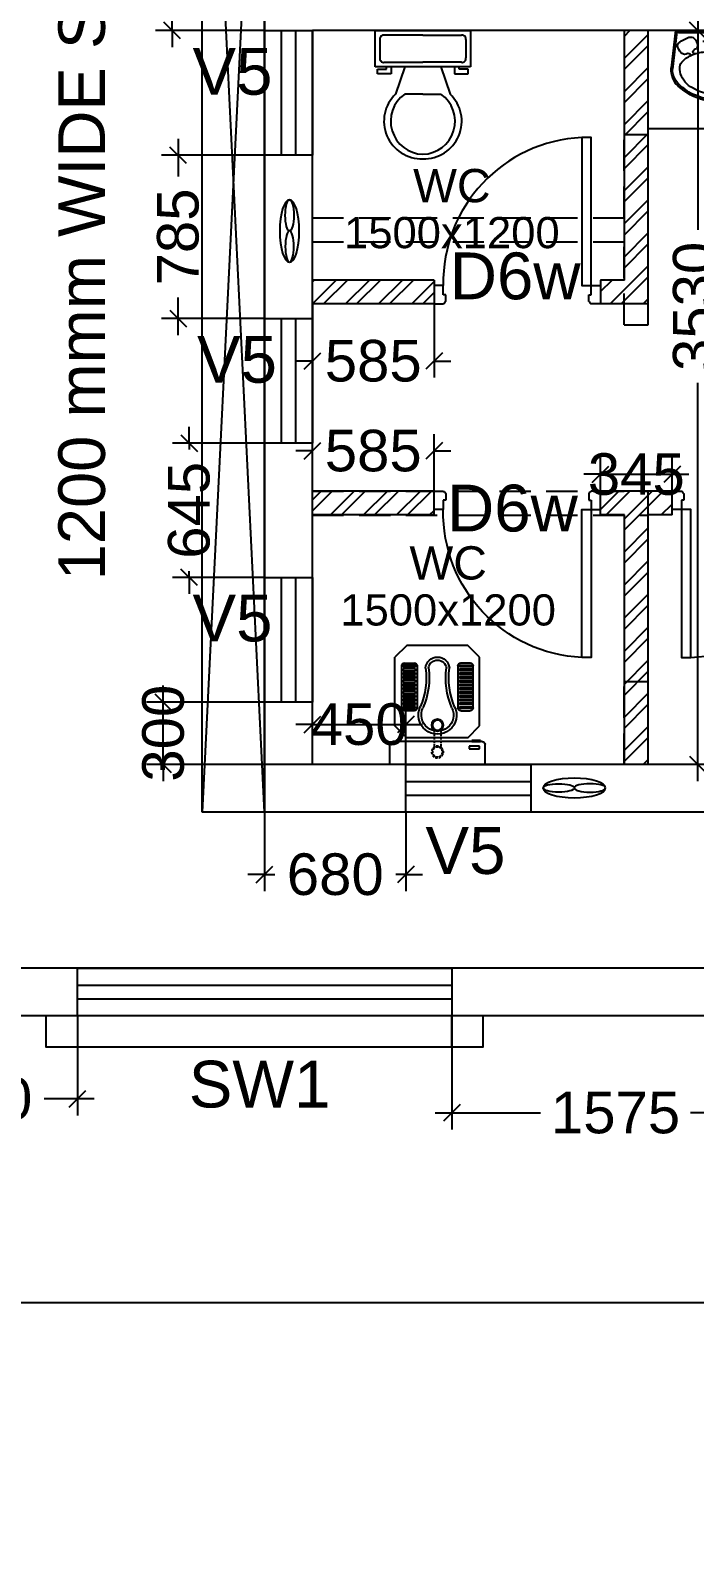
# Model space of a CAD drawing. Extents: x 6345096 to 6738923, y -6490958 to -6305885.
# Drawn here: x 6532724 to 6535916, y -6417014 to -6409655 of the extents above; entities that cross this region are included whole.
import ezdxf
from ezdxf.enums import TextEntityAlignment as Align

# ---------------------------------------------------------------- set-up
doc = ezdxf.new("R2010")
doc.units = 0
doc.header["$LTSCALE"] = 600
doc.header["$MEASUREMENT"] = 0
doc.header["$PDMODE"] = 35
doc.linetypes.add('HIDDEN', pattern=[0.375, 0.25, -0.125])
doc.layers.get('0').update_dxf_attribs({"linetype": 'CONTINUOUS'})
doc.layers.get('Defpoints').update_dxf_attribs({"linetype": 'CONTINUOUS'})
for name, color, linetype in [('chajja', 7, 'CONTINUOUS'), ('DIM-TEXT', 8, 'CONTINUOUS'), ('DOOR', 32, 'CONTINUOUS'), ('Duct', 8, 'CONTINUOUS'), ('Ele Proje.', 7, 'CONTINUOUS'), ('Exaust', 8, 'CONTINUOUS'), ('Fixed Glass', 171, 'CONTINUOUS'), ('HS', 251, 'CONTINUOUS'), ('joinery', 7, 'CONTINUOUS'), ('Room Dim', 1, 'CONTINUOUS'), ('T Wall', 8, 'CONTINUOUS'), ('TEXT', 6, 'CONTINUOUS'), ('Toi-Euip', 8, 'CONTINUOUS'), ('toi-fix', 46, 'CONTINUOUS'), ('Toi. Wall Hat', 3, 'CONTINUOUS'), ('Walls', 7, 'CONTINUOUS'), ('WIN', 151, 'CONTINUOUS'), ('Working Dim', 5, 'CONTINUOUS')]:
    doc.layers.add(name, color=color, linetype=linetype)
doc.styles.add('ari', font='arial.ttf')
doc.styles.add('ARIAL', font='arial.ttf')
doc.styles.add('RT', font='romant.shx')
doc.dimstyles.new('int. dim', dxfattribs={"dimtxt": 200, "dimasz": 80, "dimexe": 80, "dimexo": 0, "dimgap": 70, "dimtad": 0, "dimdec": 0, "dimzin": 12, "dimdsep": 46, "dimtxsty": 'ari', "dimblk": 'OBLIQUE', "dimcen": 2, "dimdle": 80, "dimclrd": 256, "dimclre": 256, "dimclrt": 6, "dimadec": 0, "dimazin": 0, "dimtfac": 1, "dimtdec": 0, "dimtix": 1, "dimtmove": 2, "dimatfit": 3, "dimfxl": 1, "dimtolj": 1, "dimtzin": 0, "dimlwd": -1, "dimlwe": -1, "dimarcsym": 0})
doc.dimstyles.new('TEXT', dxfattribs={"dimscale": 0, "dimtxt": 600, "dimasz": 300, "dimexe": 300, "dimexo": 30, "dimgap": 50, "dimtad": 0, "dimdec": 0, "dimzin": 0, "dimdsep": 46, "dimtxsty": 'RT', "dimblk": 'OBLIQUE', "dimcen": 0.09, "dimdle": 300, "dimclrd": 256, "dimclre": 256, "dimclrt": 170, "dimadec": 0, "dimazin": 0, "dimtfac": 1, "dimtdec": 0, "dimtofl": 0, "dimtmove": 2, "dimatfit": 3, "dimfxl": 1, "dimfrac": 2, "dimtolj": 1, "dimtzin": 0, "dimlwd": -1, "dimlwe": -1, "dimarcsym": 0})

# ---------------------------------------------------------------- blocks, each defined once
blk = doc.blocks.new('_Oblique')
at = {"color": 0, "linetype": 'ByBlock', "lineweight": -2}
blk.add_line((-0.5, -0.5), (0.5, 0.5), dxfattribs=at)
blk = doc.blocks.new('*D258')
at = {"layer": 'Defpoints', "color": 0, "linetype": 'Continuous', "transparency": 16777216}
for p in [(6572959.3, -6417748.1), (6531899.4, -6418433.8, -2.1), (6572959.3, -6418963.8, -0.3)]:
    blk.add_point(p, dxfattribs=at)
at = {"layer": 'DIM-TEXT', "transparency": 16777216}
for p, q in [((6531899.4, -6418433.8), (6531899.4, -6417448.1)), ((6572959.3, -6418963.8), (6572959.3, -6417448.1)), ((6531599.4, -6417748.1), (6548138.2, -6417748.1)), ((6573259.3, -6417748.1), (6556720.5, -6417748.1))]:
    blk.add_line(p, q, dxfattribs=at)
at = {"layer": 'DIM-TEXT', "linetype": 'Continuous', "transparency": 16777216, "xscale": 300, "yscale": 300, "zscale": 300, "rotation": 180}
blk.add_blockref('_Oblique', (6531899.4, -6417748.1), dxfattribs=at)
at = {"layer": 'DIM-TEXT', "linetype": 'Continuous', "transparency": 16777216, "xscale": 300, "yscale": 300, "zscale": 300}
blk.add_blockref('_Oblique', (6572959.3, -6417748.1), dxfattribs=at)
at = {"layer": 'DIM-TEXT', "color": 170, "linetype": 'Continuous', "transparency": 16777216, "insert": (6552429.4, -6417748.1), "char_height": 750, "attachment_point": 5, "style": 'ari'}
blk.add_mtext('\\A1;{\\H1.067x;OPD - T.B. / C.D.}', dxfattribs=at)
blk = doc.blocks.new('*D262')
at = {"layer": 'Defpoints', "color": 0, "linetype": 'Continuous', "transparency": 16777216}
for p in [(6572959.5, -6413895.7, 5.8), (6532049.4, -6414394.7, -1), (6572959.5, -6415772.4)]:
    blk.add_point(p, dxfattribs=at)
at = {"layer": 'DIM-TEXT', "transparency": 16777216}
for p, q in [((6572959.5, -6413895.7), (6572959.5, -6416072.4)), ((6532049.4, -6414394.7), (6532049.4, -6416072.4)), ((6531749.4, -6415772.4), (6537340.4, -6415772.4)), ((6573259.5, -6415772.4), (6570917.2, -6415772.4))]:
    blk.add_line(p, q, dxfattribs=at)
at = {"layer": 'DIM-TEXT', "linetype": 'Continuous', "transparency": 16777216, "xscale": 300, "yscale": 300, "zscale": 300, "rotation": 180}
blk.add_blockref('_Oblique', (6532049.4, -6415772.4), dxfattribs=at)
at = {"layer": 'DIM-TEXT', "linetype": 'Continuous', "transparency": 16777216, "xscale": 300, "yscale": 300, "zscale": 300}
blk.add_blockref('_Oblique', (6572959.5, -6415772.4), dxfattribs=at)
at = {"layer": 'DIM-TEXT', "color": 170, "linetype": 'Continuous', "transparency": 16777216, "insert": (6554128.8, -6415995.2), "char_height": 750, "attachment_point": 5, "style": 'ari'}
blk.add_mtext('\\A1;{\\H1.067x;RADIOLOGY (X-RAY,FLUOROSCOPY & ULTRASOUND ROOMS)}', dxfattribs=at)
blk = doc.blocks.new('*D344')
at = {"layer": 'Defpoints', "color": 0, "transparency": 16777216}
for p in [(6532049.4, -6414394.7, 2.3), (6532949.4, -6414394.7, 2.1), (6532949.4, -6414793.1)]:
    blk.add_point(p, dxfattribs=at)
at = {"layer": 'Working Dim', "transparency": 16777216}
for p, q in [((6532049.4, -6414394.7), (6532049.4, -6414873.1)), ((6532949.4, -6414394.7), (6532949.4, -6414873.1)), ((6531969.4, -6414793.1), (6532208.8, -6414793.1)), ((6533029.4, -6414793.1), (6532790, -6414793.1))]:
    blk.add_line(p, q, dxfattribs=at)
at = {"layer": 'Working Dim', "transparency": 16777216, "xscale": 80, "yscale": 80, "zscale": 80, "rotation": 180}
blk.add_blockref('_Oblique', (6532049.4, -6414793.1), dxfattribs=at)
at = {"layer": 'Working Dim', "transparency": 16777216, "xscale": 80, "yscale": 80, "zscale": 80}
blk.add_blockref('_Oblique', (6532949.4, -6414793.1), dxfattribs=at)
at = {"layer": 'Working Dim', "color": 6, "transparency": 16777216, "insert": (6532499.4, -6414793.1), "char_height": 200, "attachment_point": 5, "style": 'ari'}
blk.add_mtext('\\A1;900', dxfattribs=at)
blk = doc.blocks.new('*D753')
at = {"layer": 'Defpoints', "color": 0, "transparency": 16777216}
for p in [(6534529.3, -6412992.5), (6534079.3, -6413184.7, 5.1), (6534529.3, -6413185.3, 5.8)]:
    blk.add_point(p, dxfattribs=at)
at = {"layer": 'Working Dim', "transparency": 16777216}
for p, q in [((6534079.3, -6413184.7), (6534079.3, -6412912.5)), ((6534529.3, -6413185.3), (6534529.3, -6412912.5)), ((6534079.3, -6412992.5), (6533999.3, -6412992.5)), ((6534079.3, -6412992.5), (6534529.3, -6412992.5)), ((6534529.3, -6412992.5), (6534609.3, -6412992.5))]:
    blk.add_line(p, q, dxfattribs=at)
at = {"layer": 'Working Dim', "transparency": 16777216, "xscale": 80, "yscale": 80, "zscale": 80}
blk.add_blockref('_Oblique', (6534079.3, -6412992.5), dxfattribs=at)
at = {"layer": 'Working Dim', "transparency": 16777216, "xscale": 80, "yscale": 80, "zscale": 80, "rotation": 180}
blk.add_blockref('_Oblique', (6534529.3, -6412992.5), dxfattribs=at)
at = {"layer": 'Working Dim', "color": 6, "transparency": 16777216, "insert": (6534304.3, -6412992.5), "char_height": 200, "attachment_point": 5, "style": 'ari'}
blk.add_mtext('\\A1;450', dxfattribs=at)
blk = doc.blocks.new('*D754')
at = {"layer": 'Defpoints', "color": 0, "transparency": 16777216}
for p in [(6533362.4, -6412884.7), (6534079.3, -6412884.7, 5.1), (6534079.3, -6413184.7)]:
    blk.add_point(p, dxfattribs=at)
at = {"layer": 'Working Dim', "transparency": 16777216}
for p, q in [((6533362.4, -6412884.7), (6533362.4, -6412804.7)), ((6534079.3, -6412884.7), (6533282.4, -6412884.7)), ((6533362.4, -6413184.7), (6533362.4, -6412884.7)), ((6534079.3, -6413184.7), (6533282.4, -6413184.7)), ((6533362.4, -6413184.7), (6533362.4, -6413264.7))]:
    blk.add_line(p, q, dxfattribs=at)
at = {"layer": 'Working Dim', "transparency": 16777216, "xscale": 80, "yscale": 80, "zscale": 80}
for p, rotation in [((6533362.4, -6412884.7), 270), ((6533362.4, -6413184.7), 90)]:
    blk.add_blockref('_Oblique', p, dxfattribs=dict(at, rotation=rotation))
at = {"layer": 'Working Dim', "color": 6, "transparency": 16777216, "insert": (6533362.4, -6413034.7), "char_height": 200, "attachment_point": 5, "rotation": 90, "style": 'ari'}
blk.add_mtext('\\A1;300', dxfattribs=at)
blk = doc.blocks.new('*D755')
at = {"layer": 'Defpoints', "color": 0, "transparency": 16777216}
for p in [(6533404.5, -6408939.9), (6534079.4, -6408939.9, 3.1), (6533849.4, -6409654.9, 3.1)]:
    blk.add_point(p, dxfattribs=at)
at = {"layer": 'Working Dim', "transparency": 16777216}
for p, q in [((6533404.5, -6408939.9), (6533404.5, -6408859.9)), ((6534079.4, -6408939.9), (6533324.5, -6408939.9)), ((6533404.5, -6408939.9), (6533404.5, -6409006.5)), ((6533404.5, -6409654.9), (6533404.5, -6409588.3)), ((6533849.4, -6409654.9), (6533324.5, -6409654.9)), ((6533404.5, -6409654.9), (6533404.5, -6409734.9))]:
    blk.add_line(p, q, dxfattribs=at)
at = {"layer": 'Working Dim', "transparency": 16777216, "xscale": 80, "yscale": 80, "zscale": 80}
for p, rotation in [((6533404.5, -6408939.9), 270), ((6533404.5, -6409654.9), 90)]:
    blk.add_blockref('_Oblique', p, dxfattribs=dict(at, rotation=rotation))
at = {"layer": 'Working Dim', "color": 6, "transparency": 16777216, "insert": (6533404.5, -6409297.4), "char_height": 200, "attachment_point": 5, "rotation": 90, "style": 'ari'}
blk.add_mtext('\\A1;715', dxfattribs=at)
blk = doc.blocks.new('*D1232')
at = {"layer": 'Defpoints', "color": 0, "transparency": 16777216}
for p in [(6534749.4, -6414394.7, 2.1), (6536324.4, -6414394.7), (6536324.4, -6414860.8)]:
    blk.add_point(p, dxfattribs=at)
at = {"layer": 'Working Dim', "transparency": 16777216}
for p, q in [((6534749.4, -6414394.7), (6534749.4, -6414940.8)), ((6536324.4, -6414394.7), (6536324.4, -6414940.8)), ((6534669.4, -6414860.8), (6535176.9, -6414860.8)), ((6536404.4, -6414860.8), (6535896.9, -6414860.8))]:
    blk.add_line(p, q, dxfattribs=at)
at = {"layer": 'Working Dim', "transparency": 16777216, "xscale": 80, "yscale": 80, "zscale": 80, "rotation": 180}
blk.add_blockref('_Oblique', (6534749.4, -6414860.8), dxfattribs=at)
at = {"layer": 'Working Dim', "transparency": 16777216, "xscale": 80, "yscale": 80, "zscale": 80}
blk.add_blockref('_Oblique', (6536324.4, -6414860.8), dxfattribs=at)
at = {"layer": 'Working Dim', "color": 6, "transparency": 16777216, "insert": (6535536.9, -6414860.8), "char_height": 200, "attachment_point": 5, "style": 'ari'}
blk.add_mtext('\\A1;1575', dxfattribs=at)
blk = doc.blocks.new('A$C153C7E87')
at = {"layer": 'Exaust', "color": 10, "extrusion": (0, 0, -1)}
for centre, major_axis, ratio in [((0, 0), (150.2, 0.1), 0.312125), ((-75.1, 0), (75.1, 0), 0.271389)]:
    blk.add_ellipse(centre, major_axis=major_axis, ratio=ratio, start_param=3.141593, end_param=9.424778, dxfattribs=at)
at = {"layer": 'Exaust', "color": 10}
blk.add_ellipse((75.1, 0), major_axis=(75.1, 0), ratio=0.271389, dxfattribs=at)
blk = doc.blocks.new('Z$W@#1841')
at = {"layer": 'DOOR'}
for p, q in [((-267.6, -167.4), (-317.3, -167.4)), ((-317.3, -167.4), (-317.3, -267.4)), ((-267.6, -217.9), (-267.6, -167.4)), ((-254.1, -217.9), (-267.6, -217.9)), ((-254.1, -253.9), (-254.1, -217.9)), ((519.5, -253.9), (519.5, -217.9)), ((519.5, -217.9), (533, -217.9)), ((533, -217.9), (533, -167.4)), ((533, -167.4), (582.7, -167.4)), ((582.7, -167.4), (582.7, -267.4)), ((-317.3, -267.4), (-267.6, -267.4)), ((-267.6, -267.4), (-267.6, -265.2)), ((-254.1, -253.9), (-256.3, -253.9)), ((519.5, -253.9), (521.7, -253.9)), ((533, -267.4), (533, -265.2)), ((582.7, -267.4), (533, -267.4))]:
    blk.add_line(p, q, dxfattribs=at)
blk.add_lwpolyline([(482.5, 633.2), (482.5, -167.4), (533, -167.4), (533, 633.2)], close=True, dxfattribs=at)
at = {"layer": 'DOOR', "color": 145}
blk.add_arc((518.4, -152.1), 786.1, 92.61772, 181.11293, dxfattribs=at)
at = {"layer": 'DOOR'}
for centre, start, end in [((-267.6, -253.9), 270, 0), ((533, -253.9), 180, 270)]:
    blk.add_arc(centre, 11.2, start, end, dxfattribs=at)
blk = doc.blocks.new('A$C70ED7303')
at = {"layer": 'toi-fix', "color": 8}
for p, q in [((0, 0), (229, 0)), ((229, 0), (229, -174.4)), ((-229, 0), (0, 0)), ((-229, -174.4), (-229, 0)), ((-207.2, -43.6), (-207.2, -130.8)), ((0, -21.8), (-185.4, -21.8)), ((0, -21.8), (185.4, -21.8)), ((207.2, -43.6), (207.2, -130.8)), ((229, -174.4), (-229, -174.4)), ((-218.1, -207.2), (-218.1, -185.4)), ((-218.1, -185.4), (-174.4, -185.4)), ((-152.6, -207.2), (-218.1, -207.2)), ((-185.4, -152.6), (0, -152.6)), ((-174.4, -185.4), (-174.4, -174.4)), ((-152.6, -174.4), (-152.6, -207.2)), ((-87.2, -174.4), (-130.8, -305.3)), ((185.4, -152.6), (0, -152.6)), ((87.2, -174.4), (130.8, -305.3)), ((152.6, -174.4), (152.6, -207.2)), ((152.6, -207.2), (218.1, -207.2)), ((174.4, -185.4), (174.4, -174.4)), ((218.1, -185.4), (174.4, -185.4)), ((218.1, -207.2), (218.1, -185.4)), ((0, -305.3), (-87.2, -305.3)), ((0, -305.3), (87.2, -305.3))]:
    blk.add_line(p, q, dxfattribs=at)
for centre, major_axis, start_param, end_param in [((-188.1, -40.9), (13.6, -13.6), 2.214297, 4.068888), ((188.1, -40.9), (13.6, -13.6), 0.643501, 2.498091), ((-188.1, -133.6), (-13.6, -13.6), 5.35589, 7.21048), ((188.1, -133.6), (-13.6, -13.6), 0.643501, 2.498091), ((-6.6, -436.2), (-127.6, -127.6), 4.686239, 7.105146), ((4.7, -435.5), (-112.7, -112.7), 4.541602, 7.039318), ((6.6, -436.2), (55.8, -171.6), -0.351019, 2.067888), ((-4.7, -435.5), (-112.7, -112.7), 0.814663, 3.31238)]:
    blk.add_ellipse(centre, major_axis=major_axis, ratio=1, start_param=start_param, end_param=end_param, dxfattribs=at)
blk = doc.blocks.new('A$C4D064DB7')
at = {"layer": 'Toi-Euip', "color": 8}
for p, q in [((-219.3, -1), (-239.3, 178)), ((-212.3, 5.4), (-232.3, 184.5)), ((0.9, 167), (0.9, 107.5)), ((212.2, 4.9), (232.3, 184.5)), ((219.2, -1), (239.3, 178)), ((-28.5, 137.9), (30, 137.9)), ((-204.6, 8.3), (200.4, 8.3)), ((-61.3, 51.7), (-86.8, 51.7)), ((-73.1, 68.7), (-73.1, 37.2)), ((11.1, 51.7), (-14.3, 51.7)), ((-0.6, 68.7), (-0.6, 37.2)), ((87.9, 51.7), (62.5, 51.7)), ((76.2, 63.6), (76.2, 37.2)), ((-219.3, -1), (219.2, -1))]:
    blk.add_line(p, q, dxfattribs=at)
for centre, radius in [((0.9, 137.9), 20.9), ((0.9, 137.9), 15), ((0.9, 137.9), 10.5), ((-73.1, 51.7), 6.23), ((-0.6, 51.7), 6.23), ((76.2, 51.7), 6.23)]:
    blk.add_circle(centre, radius, dxfattribs=at)
for centre, radius, start, end in [((-15, 63.3), 278.1, 103.68007, 133.11994), ((-52.1, 129.5), 194.1, 106.98939, 130.68541), ((-12.7, 69.4), 239.9, 90.51874, 121.0564), ((0.4, 42.8), 293.4, 66.19508, 111.84971), ((-3.7, 79.1), 265.8, 77.13905, 106.85156), ((4.5, 21.6), 288.4, 65.41071, 93.84539), ((11, 56.9), 284.8, 46.38455, 81.02297), ((17.4, 64.4), 266.9, 46.21733, 67.66735), ((-135.9, 190.3), 102.7, 132.34, 168.55208), ((-156.9, 191.3), 75.7, 146.79114, 185.14021), ((-115.7, 175.3), 119.3, 121.84149, 151.21457), ((-79.5, 166.9), 122.1, 117.7975, 160.69461), ((74.5, 158), 135.4, 31.86033, 68.31323), ((131.4, 192.6), 68.8, 336.77794, 32.40806), ((140.9, 188.9), 91.5, 357.2238, 48.08952), ((143.8, 190.8), 96.4, 352.39424, 48.61688), ((-159.3, 187.8), 80.7, 163.23918, 186.99591), ((-105.8, 184.4), 91.8, 165.58544, 192.65463), ((-124.3, 195.5), 77.6, 203.69295, 246.38132), ((98.1, 210.4), 106.4, 278.02022, 335.02213), ((-188.7, 72.6), 20.1, 152.49081, 243.19095), ((-154.2, 64.6), 55.1, 124.96691, 161.64959), ((-174.7, 96.4), 17.3, 50.46419, 129.5358), ((-157.9, 115.7), 8.33, 226.04031, 306.10739), ((-73.6, 263.8), 161.7, 239.59023, 265.97193), ((-156.5, 116.7), 8.45, 294.51045, 30.32874), ((-126.4, 102.5), 8.28, 83.15264, 217.30389), ((-110.1, 109.7), 26, 208.27151, 253.61398), ((-144.2, 69.4), 30.9, 343.96544, 29.92088), ((33.5, 869.5), 776.1, 261.22276, 267.52001), ((-3.1, 803.8), 709.6, 270.24313, 275.54823), ((44.3, 384), 287.3, 274.2321, 283.82674), ((146.2, 69.4), 30.9, 150.07912, 196.03456), ((112.1, 109.7), 26, 286.38602, 331.72849), ((129.6, 102.2), 7.16, 318.29837, 78.68026), ((157.9, 115.9), 7.49, 165.15228, 247.93068), ((159.9, 115.7), 8.33, 233.89261, 313.95969), ((176.7, 96.4), 17.3, 50.4642, 129.53581), ((156.2, 64.6), 55.1, 18.35041, 55.03309), ((190.7, 72.6), 20.1, 296.80905, 27.50919), ((-200, -15.1), 23.9, 101.14513, 143.7785), ((-120.2, 149.2), 122.2, 230.59825, 250.41359), ((-145.6, 63.1), 33, 241.91921, 291.35614), ((-161, 71.5), 47.7, 305.0585, 347.19296), ((163, 71.5), 47.7, 192.80704, 234.9415), ((147.6, 63.1), 33, 248.64386, 298.08079), ((122.2, 149.2), 122.2, 289.58641, 309.40175), ((199.8, -16.6), 24.9, 38.74871, 88.57964)]:
    blk.add_arc(centre, radius, start, end, dxfattribs=at)
blk = doc.blocks.new('A$C37B60793')
at = {"layer": 'toi-fix', "color": 8}
for p, q in [((0, 303.1), (127, 303.1)), ((0, -306.5), (0, 303.1)), ((146, -287.4), (146, 284.1)), ((171.2, 195), (247.4, 271.2)), ((247.4, 271.2), (685.9, 271.2)), ((343.3, 148.1), (343.3, 207.9)), ((358.5, 218.7), (358.5, 139.2)), ((369.5, 218.7), (358.5, 218.7)), ((362.3, 226.9), (630.5, 226.9)), ((369.5, 139.2), (369.5, 218.7)), ((382.7, 218.7), (382.7, 139.2)), ((393.7, 218.7), (382.7, 218.7)), ((393.7, 139.2), (393.7, 218.7)), ((406.9, 218.7), (406.9, 139.2)), ((417.9, 218.7), (406.9, 218.7)), ((417.9, 139.2), (417.9, 218.7)), ((431, 218.7), (431, 139.2)), ((442.1, 218.7), (431, 218.7)), ((442.1, 139.2), (442.1, 218.7)), ((455.2, 218.7), (455.2, 139.2)), ((466.3, 218.7), (455.2, 218.7)), ((466.3, 139.2), (466.3, 218.7)), ((479.4, 218.7), (479.4, 139.2)), ((490.5, 218.7), (479.4, 218.7)), ((490.5, 139.2), (490.5, 218.7)), ((503.6, 218.7), (503.6, 139.2)), ((514.6, 218.7), (503.6, 218.7)), ((514.6, 139.2), (514.6, 218.7)), ((527.8, 218.7), (527.8, 139.2)), ((538.8, 218.7), (527.8, 218.7)), ((538.8, 139.2), (538.8, 218.7)), ((552, 218.7), (552, 139.2)), ((563, 218.7), (552, 218.7)), ((563, 139.2), (563, 218.7)), ((576.2, 218.7), (576.2, 139.2)), ((587.2, 218.7), (576.2, 218.7)), ((587.2, 139.2), (587.2, 218.7)), ((600.4, 218.7), (600.4, 139.2)), ((611.4, 218.7), (600.4, 218.7)), ((611.4, 139.2), (611.4, 218.7)), ((624.5, 218.7), (624.5, 139.2)), ((635.6, 218.7), (624.5, 218.7)), ((635.6, 139.2), (635.6, 218.7)), ((649.5, 207.9), (649.5, 148.1)), ((762.1, 195), (685.9, 271.2)), ((171.2, -195.4), (171.2, 195)), ((358.5, 139.2), (369.5, 139.2)), ((630.5, 129.1), (362.3, 129.1)), ((382.7, 139.2), (393.7, 139.2)), ((406.9, 139.2), (417.9, 139.2)), ((431, 139.2), (442.1, 139.2)), ((455.2, 139.2), (466.3, 139.2)), ((479.4, 139.2), (490.5, 139.2)), ((503.6, 139.2), (514.6, 139.2)), ((527.8, 139.2), (538.8, 139.2)), ((552, 139.2), (563, 139.2)), ((576.2, 139.2), (587.2, 139.2)), ((600.4, 139.2), (611.4, 139.2)), ((624.5, 139.2), (635.6, 139.2)), ((762.1, -195.4), (762.1, 195)), ((171.2, -195.4), (247.4, -271.6)), ((343.3, -151.5), (343.3, -211.2)), ((358.5, -222), (358.5, -142.6)), ((358.5, -142.6), (369.5, -142.6)), ((630.5, -132.4), (362.3, -132.4)), ((369.5, -142.6), (369.5, -222)), ((382.7, -222), (382.7, -142.6)), ((382.7, -142.6), (393.7, -142.6)), ((393.7, -142.6), (393.7, -222)), ((406.9, -222), (406.9, -142.6)), ((406.9, -142.6), (417.9, -142.6)), ((417.9, -142.6), (417.9, -222)), ((431, -222), (431, -142.6)), ((431, -142.6), (442.1, -142.6)), ((442.1, -142.6), (442.1, -222)), ((455.2, -222), (455.2, -142.6)), ((455.2, -142.6), (466.3, -142.6)), ((466.3, -142.6), (466.3, -222)), ((479.4, -222), (479.4, -142.6)), ((479.4, -142.6), (490.5, -142.6)), ((490.5, -142.6), (490.5, -222)), ((503.6, -222), (503.6, -142.6)), ((503.6, -142.6), (514.6, -142.6)), ((514.6, -142.6), (514.6, -222)), ((527.8, -222), (527.8, -142.6)), ((527.8, -142.6), (538.8, -142.6)), ((538.8, -142.6), (538.8, -222)), ((552, -222), (552, -142.6)), ((552, -142.6), (563, -142.6)), ((563, -142.6), (563, -222)), ((576.2, -222), (576.2, -142.6)), ((576.2, -142.6), (587.2, -142.6)), ((587.2, -142.6), (587.2, -222)), ((600.4, -222), (600.4, -142.6)), ((600.4, -142.6), (611.4, -142.6)), ((611.4, -142.6), (611.4, -222)), ((624.5, -222), (624.5, -142.6)), ((624.5, -142.6), (635.6, -142.6)), ((635.6, -142.6), (635.6, -222)), ((649.5, -211.2), (649.5, -151.5)), ((685.9, -271.6), (762.1, -195.4)), ((117.8, -205), (100.3, -205)), ((100.3, -205), (100.3, -270.7)), ((100.3, -270.7), (117.8, -270.7)), ((117.8, -270.7), (117.8, -205)), ((153.7, -221.4), (147.5, -221.4)), ((147.5, -221.4), (147.5, -276.8)), ((147.5, -276.8), (153.7, -276.8)), ((153.7, -276.8), (153.7, -221.4)), ((247.4, -271.6), (685.9, -271.6)), ((369.5, -222), (358.5, -222)), ((362.3, -230.3), (630.5, -230.3)), ((393.7, -222), (382.7, -222)), ((417.9, -222), (406.9, -222)), ((442.1, -222), (431, -222)), ((466.3, -222), (455.2, -222)), ((490.5, -222), (479.4, -222)), ((514.6, -222), (503.6, -222)), ((538.8, -222), (527.8, -222)), ((563, -222), (552, -222)), ((587.2, -222), (576.2, -222)), ((611.4, -222), (600.4, -222)), ((635.6, -222), (624.5, -222)), ((0, -306.5), (127, -306.5))]:
    blk.add_line(p, q, dxfattribs=at)
at = {"layer": 'toi-fix', "color": 8, "linetype": 'HIDDEN', "ltscale": 0.1}
for p, q in [((219.3, 19), (111.7, 19)), ((219.3, -22.3), (111.7, -22.3))]:
    blk.add_line(p, q, dxfattribs=at)
at = {"layer": 'toi-fix', "color": 8, "extrusion": (0, 0, -1)}
for centre, major_axis, start_param, end_param in [((127, 284.1), (-13.5, -13.5), 2.356194, 3.926991), ((362.3, 207.9), (13.5, -13.5), 2.356194, 3.926991), ((630.5, 207.9), (-13.5, -13.5), 2.356194, 3.926991), ((316.3, -1.7), (0, -122.2), -0.449608, 3.591264), ((316.3, -1.7), (0, -103.2), -0.449671, 3.591202), ((362.3, 148.1), (-13.5, -13.5), -0.785398, 0.785398), ((554, 536.4), (-11.6, -466), -0.160496, 0.3824), ((630.5, 148.1), (-13.5, -13.5), 3.926991, 5.497787), ((251.3, -1.7), (-26.9, -26.9), 0.785398, 7.068583), ((251.3, -1.7), (-22.5, -22.5), 0.785398, 7.068583), ((554, 536.4), (-29.4, -484.3), -0.19615, 0.346746), ((611.1, -1.7), (40.6, -40.6), 4.005105, 6.990469), ((611.1, -1.7), (-54, -54), 2.434309, 5.419673), ((554, -539.7), (29.4, -484.3), 2.794864, 3.33776), ((554, -539.7), (11.6, -466), 2.7592, 3.302095), ((362.3, -151.5), (13.5, -13.5), 2.356194, 3.926991), ((630.5, -151.5), (13.5, -13.5), 3.926991, 5.497787), ((127, -287.4), (13.5, -13.5), 5.497787, 7.068583), ((362.3, -211.2), (-13.5, -13.5), -0.785398, 0.785398), ((630.5, -211.2), (13.5, -13.5), 5.497787, 7.068583)]:
    blk.add_ellipse(centre, major_axis=major_axis, ratio=1, start_param=start_param, end_param=end_param, dxfattribs=at)
at = {"layer": 'toi-fix', "color": 8, "linetype": 'HIDDEN', "ltscale": 0.1, "extrusion": (0, 0, -1)}
for major_axis, start_param, end_param in [((26.9, -26.9), 2.356194490188911, 8.639379797368496), ((22.5, -22.5), 2.356194490188169, 8.639379797367756)]:
    blk.add_ellipse((79.7, -1.7), major_axis=major_axis, ratio=1, start_param=start_param, end_param=end_param, dxfattribs=at)
blk = doc.blocks.new('*D1843')
at = {"layer": 'Defpoints', "color": 0, "transparency": 16777216}
for p in [(6535933.4, -6409654.9), (6536323.9, -6409654.9, 2.4), (6536007.4, -6413184.9, 2.4)]:
    blk.add_point(p, dxfattribs=at)
at = {"layer": 'Working Dim', "transparency": 16777216}
for p, q in [((6535933.4, -6409574.9), (6535933.4, -6410613.6)), ((6536323.9, -6409654.9), (6535853.4, -6409654.9)), ((6535933.4, -6413264.9), (6535933.4, -6411350)), ((6536007.4, -6413184.9), (6535853.4, -6413184.9))]:
    blk.add_line(p, q, dxfattribs=at)
at = {"layer": 'Working Dim', "transparency": 16777216, "xscale": 80, "yscale": 80, "zscale": 80}
for p, rotation in [((6535933.4, -6409654.9), 90), ((6535933.4, -6413184.9), 270)]:
    blk.add_blockref('_Oblique', p, dxfattribs=dict(at, rotation=rotation))
at = {"layer": 'Working Dim', "color": 6, "transparency": 16777216, "insert": (6535914.3, -6410981.8), "char_height": 200, "attachment_point": 5, "rotation": 90, "style": 'ari'}
blk.add_mtext('\\A1;3530', dxfattribs=at)
blk = doc.blocks.new('*D1844')
at = {"layer": 'Defpoints', "color": 0, "transparency": 16777216}
for p in [(6534664.4, -6411676.5), (6534079.4, -6411869.9, 2.4), (6534664.4, -6411869.9, 2.4)]:
    blk.add_point(p, dxfattribs=at)
at = {"layer": 'Working Dim', "transparency": 16777216}
for p, q in [((6534079.4, -6411869.9), (6534079.4, -6411596.5)), ((6534664.4, -6411869.9), (6534664.4, -6411596.5)), ((6534079.4, -6411676.5), (6533999.4, -6411676.5)), ((6534079.4, -6411676.5), (6534080.2, -6411676.5)), ((6534664.4, -6411676.5), (6534663.6, -6411676.5)), ((6534664.4, -6411676.5), (6534744.4, -6411676.5))]:
    blk.add_line(p, q, dxfattribs=at)
at = {"layer": 'Working Dim', "transparency": 16777216, "xscale": 80, "yscale": 80, "zscale": 80}
blk.add_blockref('_Oblique', (6534079.4, -6411676.5), dxfattribs=at)
at = {"layer": 'Working Dim', "transparency": 16777216, "xscale": 80, "yscale": 80, "zscale": 80, "rotation": 180}
blk.add_blockref('_Oblique', (6534664.4, -6411676.5), dxfattribs=at)
at = {"layer": 'Working Dim', "color": 6, "transparency": 16777216, "insert": (6534371.9, -6411676.5), "char_height": 200, "attachment_point": 5, "style": 'ari'}
blk.add_mtext('\\A1;585', dxfattribs=at)
blk = doc.blocks.new('*D1845')
at = {"layer": 'Defpoints', "color": 0, "transparency": 16777216}
for p in [(6535809.4, -6411789.4), (6535464.4, -6411869.9, 2.4), (6535809.4, -6411869.9, 2.4)]:
    blk.add_point(p, dxfattribs=at)
at = {"layer": 'Working Dim', "transparency": 16777216}
for p, q in [((6535464.4, -6411869.9), (6535464.4, -6411709.4)), ((6535809.4, -6411869.9), (6535809.4, -6411709.4)), ((6535464.4, -6411789.4), (6535384.4, -6411789.4)), ((6535464.4, -6411789.4), (6535809.4, -6411789.4)), ((6535809.4, -6411789.4), (6535889.4, -6411789.4))]:
    blk.add_line(p, q, dxfattribs=at)
at = {"layer": 'Working Dim', "transparency": 16777216, "xscale": 80, "yscale": 80, "zscale": 80}
blk.add_blockref('_Oblique', (6535464.4, -6411789.4), dxfattribs=at)
at = {"layer": 'Working Dim', "transparency": 16777216, "xscale": 80, "yscale": 80, "zscale": 80, "rotation": 180}
blk.add_blockref('_Oblique', (6535809.4, -6411789.4), dxfattribs=at)
at = {"layer": 'Working Dim', "color": 6, "transparency": 16777216, "insert": (6535636.9, -6411789.4), "char_height": 200, "attachment_point": 5, "style": 'ari'}
blk.add_mtext('\\A1;345', dxfattribs=at)
blk = doc.blocks.new('*D1847')
at = {"layer": 'Defpoints', "color": 0, "transparency": 16777216}
for p in [(6534079.4, -6410969.9, 2.4), (6534664.4, -6410969.9, 2.4), (6534664.4, -6411244.3)]:
    blk.add_point(p, dxfattribs=at)
at = {"layer": 'Working Dim', "transparency": 16777216}
for p, q in [((6534079.4, -6410969.9), (6534079.4, -6411324.3)), ((6534664.4, -6410969.9), (6534664.4, -6411324.3)), ((6534079.4, -6411244.3), (6533999.4, -6411244.3)), ((6534079.4, -6411244.3), (6534080.2, -6411244.3)), ((6534664.4, -6411244.3), (6534663.6, -6411244.3)), ((6534664.4, -6411244.3), (6534744.4, -6411244.3))]:
    blk.add_line(p, q, dxfattribs=at)
at = {"layer": 'Working Dim', "transparency": 16777216, "xscale": 80, "yscale": 80, "zscale": 80}
blk.add_blockref('_Oblique', (6534079.4, -6411244.3), dxfattribs=at)
at = {"layer": 'Working Dim', "transparency": 16777216, "xscale": 80, "yscale": 80, "zscale": 80, "rotation": 180}
blk.add_blockref('_Oblique', (6534664.4, -6411244.3), dxfattribs=at)
at = {"layer": 'Working Dim', "color": 6, "transparency": 16777216, "insert": (6534371.9, -6411244.3), "char_height": 200, "attachment_point": 5, "style": 'ari'}
blk.add_mtext('\\A1;585', dxfattribs=at)
blk = doc.blocks.new('*D1849')
at = {"layer": 'Defpoints', "color": 0, "transparency": 16777216}
for p in [(6533849.4, -6413414.9, 2.4), (6534529.3, -6413414.9, 3.1), (6534529.3, -6413714.2)]:
    blk.add_point(p, dxfattribs=at)
at = {"layer": 'Working Dim', "transparency": 16777216}
for p, q in [((6533849.4, -6413414.9), (6533849.4, -6413794.2)), ((6534529.3, -6413414.9), (6534529.3, -6413794.2)), ((6533849.4, -6413714.2), (6533769.4, -6413714.2)), ((6533849.4, -6413714.2), (6533898.2, -6413714.2)), ((6534529.3, -6413714.2), (6534480.5, -6413714.2)), ((6534529.3, -6413714.2), (6534609.3, -6413714.2))]:
    blk.add_line(p, q, dxfattribs=at)
at = {"layer": 'Working Dim', "transparency": 16777216, "xscale": 80, "yscale": 80, "zscale": 80}
blk.add_blockref('_Oblique', (6533849.4, -6413714.2), dxfattribs=at)
at = {"layer": 'Working Dim', "transparency": 16777216, "xscale": 80, "yscale": 80, "zscale": 80, "rotation": 180}
blk.add_blockref('_Oblique', (6534529.3, -6413714.2), dxfattribs=at)
at = {"layer": 'Working Dim', "color": 6, "transparency": 16777216, "insert": (6534189.3, -6413714.2), "char_height": 200, "attachment_point": 5, "style": 'ari'}
blk.add_mtext('\\A1;680', dxfattribs=at)
blk = doc.blocks.new('*D1992')
at = {"layer": 'Defpoints', "color": 0, "transparency": 16777216}
for p in [(6533849.4, -6410254.9, 3.1), (6533433.5, -6411040.2), (6533849.8, -6411040.2, 6.8)]:
    blk.add_point(p, dxfattribs=at)
at = {"layer": 'Working Dim', "transparency": 16777216}
for p, q in [((6533433.5, -6410174.9), (6533433.5, -6410356.7)), ((6533849.4, -6410254.9), (6533353.5, -6410254.9)), ((6533433.5, -6411120.2), (6533433.5, -6410938.5)), ((6533849.8, -6411040.2), (6533353.5, -6411040.2))]:
    blk.add_line(p, q, dxfattribs=at)
at = {"layer": 'Working Dim', "transparency": 16777216, "xscale": 80, "yscale": 80, "zscale": 80}
for p, rotation in [((6533433.5, -6410254.9), 90), ((6533433.5, -6411040.2), 270)]:
    blk.add_blockref('_Oblique', p, dxfattribs=dict(at, rotation=rotation))
at = {"layer": 'Working Dim', "color": 6, "transparency": 16777216, "insert": (6533433.5, -6410647.6), "char_height": 200, "attachment_point": 5, "rotation": 90, "style": 'ari'}
blk.add_mtext('\\A1;785', dxfattribs=at)
blk = doc.blocks.new('*D1993')
at = {"layer": 'Defpoints', "color": 0, "transparency": 16777216}
for p in [(6533849.8, -6411640.2, 6.8), (6533486.3, -6412284.9), (6533849.8, -6412284.9, 3.1)]:
    blk.add_point(p, dxfattribs=at)
at = {"layer": 'Working Dim', "transparency": 16777216}
for p, q in [((6533486.3, -6411640.2), (6533486.3, -6411560.2)), ((6533849.8, -6411640.2), (6533406.3, -6411640.2)), ((6533486.3, -6411640.2), (6533486.3, -6411670.3)), ((6533486.3, -6412284.9), (6533486.3, -6412254.8)), ((6533849.8, -6412284.9), (6533406.3, -6412284.9)), ((6533486.3, -6412284.9), (6533486.3, -6412364.9))]:
    blk.add_line(p, q, dxfattribs=at)
at = {"layer": 'Working Dim', "transparency": 16777216, "xscale": 80, "yscale": 80, "zscale": 80}
for p, rotation in [((6533486.3, -6411640.2), 270), ((6533486.3, -6412284.9), 90)]:
    blk.add_blockref('_Oblique', p, dxfattribs=dict(at, rotation=rotation))
at = {"layer": 'Working Dim', "color": 6, "transparency": 16777216, "insert": (6533486.3, -6411962.6), "char_height": 200, "attachment_point": 5, "rotation": 90, "style": 'ari'}
blk.add_mtext('\\A1;645', dxfattribs=at)
blk = doc.blocks.new('A$C2CD672AE')
at = {"layer": 'Ele Proje.', "color": 8, "linetype": 'HIDDEN', "elevation": 2.1}
for points in [[(2630, 42029.2), (2630, 41879.2), (2480, 41879.2), (2480, 42029.2)], [(4580, 42029.2), (4580, 41879.2), (4430, 41879.2), (4430, 42029.2)]]:
    blk.add_lwpolyline(points, dxfattribs=at)
at = {"layer": 'Fixed Glass', "color": 8, "linetype": 'HIDDEN', "elevation": 2.1}
for points in [[(4430, 42029.2), (2630, 42029.2), (2630, 42259.2), (4430, 42259.2)], [(4430, 42110.5), (2630, 42110.5), (2630, 42177.8), (4430, 42177.8)]]:
    blk.add_lwpolyline(points, close=True, dxfattribs=at)
at = {"layer": 'T Wall', "color": 8, "linetype": 'HIDDEN'}
for p, q in [((5259.9, 45868.6, 1.7), (5259.9, 46268.6, 1.7)), ((5259.9, 46268.6, 1.7), (5374.9, 46268.6, 1.7)), ((5374.9, 45353.6, 1.7), (5374.9, 46268.6, 1.7)), ((3759.9, 45868.6, 1.7), (5259.9, 45868.6, 1.7)), ((3759.9, 45753.6, 1.7), (5259.9, 45753.6, 1.7)), ((5259.9, 45353.6, 1.7), (5259.9, 45753.6, 1.7)), ((5259.9, 45353.6, 1.7), (5374.9, 45353.6, 1.7)), ((3759.9, 44553.6, 1.7), (5374.9, 44553.6, 1.7)), ((5374.9, 44438.6, 1.7), (5374.9, 44553.6, 1.7)), ((3759.9, 44438.6, 1.7), (5374.9, 44438.6, 1.7)), ((5259.9, 43238.6, 1.7), (5259.9, 43638.6, 1.7)), ((5259.9, 43638.6, 1.7), (5374.9, 43638.6, 1.7)), ((5374.9, 43238.6, 1.7), (5374.9, 43638.6, 1.7))]:
    blk.add_line(p, q, dxfattribs=at)
at = {"layer": 'Walls', "color": 8, "linetype": 'HIDDEN'}
for p, q in [((3529.9, 43009.2), (3529.9, 50439.2)), ((3759.9, 43239.2), (3759.9, 48384.2)), ((8340.1, 43239.2), (3759.9, 43239.2)), ((8340.1, 43009.2), (3529.9, 43009.2)), ((8490.1, 42259.2), (1960, 42259.2)), ((8720.1, 42029.2), (1730, 42029.2))]:
    blk.add_line(p, q, dxfattribs=at)

msp = doc.modelspace()

# ---------------------------------------------------------------- hatches: boundary and pattern name
at = {"layer": 'Toi. Wall Hat'}
h = msp.add_hatch(dxfattribs=at)
h.set_pattern_fill('ANSI32', color=10, scale=300, style=0)
h.set_pattern_definition([(45, (6534079.39, -6410969.92), (-79.5495, 79.5495), []), (45, (6534132.42, -6410969.92), (-79.5495, 79.5495), [])])
h.paths.add_polyline_path([(6534664.388, -6410969.92), (6534664.388, -6410854.92), (6534079.388, -6410854.92), (6534079.388, -6410969.92)])
h.paths.add_polyline_path([(6535579.388, -6410854.92), (6535464.388, -6410854.92), (6535464.388, -6410969.92), (6535694.388, -6410969.92), (6535694.388, -6409654.92), (6535579.388, -6409654.92)])
h = msp.add_hatch(dxfattribs=at)
h.set_pattern_fill('ANSI32', color=10, scale=300, style=0)
h.set_pattern_definition([(45, (6534079.39, -6413184.92), (-79.5495, 79.5495), []), (45, (6534132.42, -6413184.92), (-79.5495, 79.5495), [])])
h.paths.add_polyline_path([(6534664.388, -6411869.92), (6534079.388, -6411869.92), (6534079.388, -6411984.92), (6534664.388, -6411984.92)])
h.paths.add_polyline_path([(6535694.388, -6411984.92), (6535809.388, -6411984.92), (6535809.388, -6411869.92), (6535464.388, -6411869.92), (6535464.388, -6411958.793), (6535464.388, -6411984.92), (6535579.388, -6411984.92), (6535579.388, -6413184.92), (6535694.388, -6413184.92)])
h.paths.add_polyline_path([(6537309.388, -6411869.92), (6536609.388, -6411869.92), (6536609.388, -6411984.92), (6537194.388, -6411984.92), (6537194.388, -6413184.92), (6537309.388, -6413184.92)])

# ---------------------------------------------------------------- linework, layer by layer
at = {"layer": 'chajja', "color": 8}
msp.add_line((6534749.389, -6414544.741), (6532949.389, -6414544.741), dxfattribs=at)
at = {"layer": 'Duct', "color": 8, "linetype": 'HIDDEN', "ltscale": 600}
for p, q in [((6533849.388, -6413414.92, 2.39), (6533549.388, -6407324.92, 2.39)), ((6533849.771, -6407324.92, 7.521), (6533549.771, -6413414.988, 6.837))]:
    msp.add_line(p, q, dxfattribs=at)
at = {"layer": 'Duct', "color": 7, "linetype": 'HIDDEN', "ltscale": 600, "elevation": 6.837}
msp.add_lwpolyline([(6533849.771, -6413414.988), (6533549.771, -6413414.988), (6533549.771, -6407324.92), (6533549.771, -6407324.92), (6533849.771, -6407324.92), (6533849.771, -6407324.92), (6533849.771, -6413414.99), (6533549.771, -6413414.988)], dxfattribs=at)
at = {"layer": 'Ele Proje.', "elevation": 2.092}
for points in [[(6532949.389, -6414394.742), (6532949.389, -6414544.741), (6532799.389, -6414544.741), (6532799.389, -6414394.742)], [(6534899.389, -6414394.742), (6534899.389, -6414544.741), (6534749.389, -6414544.741), (6534749.389, -6414394.742)]]:
    msp.add_lwpolyline(points, dxfattribs=at)
at = {"layer": 'Fixed Glass', "elevation": 2.092}
for points in [[(6534749.389, -6414394.742), (6532949.389, -6414394.742), (6532949.389, -6414164.742), (6534749.389, -6414164.741)], [(6534749.389, -6414313.401), (6532949.389, -6414313.401), (6532949.389, -6414246.083), (6534749.389, -6414246.083)]]:
    msp.add_lwpolyline(points, close=True, dxfattribs=at)
at = {"layer": 'T Wall', "color": 6, "linetype": 'Continuous'}
for p, q in [((6535579.388, -6410854.92, 2.39), (6535579.388, -6409654.92, 2.39)), ((6535694.388, -6410969.92, 2.39), (6535694.388, -6409654.92, 2.39)), ((6534664.388, -6410854.92, 2.39), (6534079.388, -6410854.92, 2.39)), ((6534664.388, -6410854.919, 2.39), (6534664.388, -6410969.92, 2.39)), ((6535464.388, -6410854.919, 2.39), (6535464.388, -6410969.92, 2.39)), ((6535579.388, -6410854.92, 2.39), (6535464.388, -6410854.92, 2.39)), ((6534664.388, -6410969.92, 2.39), (6534079.388, -6410969.92, 2.39)), ((6535694.388, -6410969.92, 2.39), (6535464.388, -6410969.92, 2.39)), ((6534664.388, -6411869.92, 2.39), (6534079.388, -6411869.92, 2.39)), ((6534664.388, -6411984.92, 2.39), (6534664.388, -6411869.92, 2.39)), ((6535809.388, -6411869.92, 2.39), (6535464.388, -6411869.92, 2.39)), ((6535464.388, -6411984.92, 2.39), (6535464.388, -6411869.92, 2.39)), ((6535809.388, -6411984.92, 2.39), (6535809.388, -6411869.92, 2.39)), ((6534664.388, -6411984.92, 2.39), (6534079.388, -6411984.92, 2.39)), ((6535579.388, -6411984.92, 2.39), (6535464.388, -6411984.92, 2.39)), ((6535579.388, -6413184.92, 2.39), (6535579.388, -6411984.92, 2.39)), ((6535694.388, -6413184.92, 2.39), (6535694.388, -6411984.92, 2.39)), ((6535809.388, -6411984.92, 2.39), (6535694.388, -6411984.92, 2.39))]:
    msp.add_line(p, q, dxfattribs=at)
at = {"layer": 'toi-fix'}
msp.add_line((6537079.388, -6410127.021, 2.39), (6535694.388, -6410127.021, 2.39), dxfattribs=at)
at = {"layer": 'Walls'}
for p, q in [((6533849.388, -6413414.92, 2.39), (6533849.388, -6404384.821, 2.39)), ((6534079.388, -6413184.92, 2.39), (6534079.388, -6409654.92, 2.39)), ((6537459.524, -6409654.92, 4.276), (6534079.388, -6409654.92, 2.39)), ((6538659.524, -6413184.92, 2.39), (6534079.388, -6413184.92, 2.39)), ((6538659.524, -6413414.92, 2.39), (6533849.388, -6413414.92, 2.39))]:
    msp.add_line(p, q, dxfattribs=at)
at = {"layer": 'Walls', "linetype": 'Continuous'}
for p, q in [((6538809.524, -6414164.742), (6532279.389, -6414164.742)), ((6539039.524, -6414394.742), (6532049.389, -6414394.742))]:
    msp.add_line(p, q, dxfattribs=at)
at = {"layer": 'WIN', "linetype": 'Continuous', "elevation": 3.086}
for points in [[(6533849.388, -6410254.92), (6533849.388, -6409654.92), (6534079.388, -6409654.92), (6534079.389, -6410254.92)], [(6533930.729, -6410254.92), (6533930.729, -6409654.92), (6533998.048, -6409654.92), (6533998.048, -6410254.92)], [(6533849.388, -6412884.92), (6533849.388, -6412284.92), (6534079.388, -6412284.92), (6534079.389, -6412884.92)], [(6533930.729, -6412884.92), (6533930.729, -6412284.92), (6533998.048, -6412284.92), (6533998.048, -6412884.92)], [(6535129.298, -6413414.879), (6534529.298, -6413414.879), (6534529.298, -6413184.879), (6535129.298, -6413184.879)], [(6535129.298, -6413333.538), (6534529.298, -6413333.538), (6534529.298, -6413266.22), (6535129.298, -6413266.22)]]:
    msp.add_lwpolyline(points, close=True, dxfattribs=at)
at = {"layer": 'WIN', "linetype": 'Continuous'}
for points in [[(6533849.388, -6411640.244), (6533849.388, -6411040.244), (6534079.388, -6411040.244), (6534079.388, -6411640.244)], [(6533930.729, -6411640.244), (6533930.729, -6411040.244), (6533998.047, -6411040.244), (6533998.047, -6411640.244)]]:
    msp.add_lwpolyline(points, close=True, dxfattribs=at)

# ---------------------------------------------------------------- block references
at = {"layer": 'DOOR', "linetype": 'Continuous', "xscale": 0.8887360580265522, "yscale": 0.8887360580265522, "zscale": 0.8887360580265522}
msp.add_blockref('Z$W@#1841', (6534946.508, -6410732.264, 2.39), dxfattribs=at)
at = {"layer": 'DOOR', "linetype": 'Continuous', "rotation": 180}
for p, xscale, yscale, zscale in [((6534946.508, -6412107.575, 2.39), -0.8887360580265522, 0.8887360543012619, 0.8887360539016367), ((6536327.269, -6412107.575, 2.39), 0.8887360580265522, 0.8887360580265522, 0.8887360580265522)]:
    msp.add_blockref('Z$W@#1841', p, dxfattribs=dict(at, xscale=xscale, yscale=yscale, zscale=zscale))
at = {"layer": 'Exaust', "linetype": 'Continuous'}
for p, rotation in [((6533969.388, -6410618.783, 2.39), 90), ((6535338.818, -6413298.123, 2.39), 180)]:
    msp.add_blockref('A$C153C7E87', p, dxfattribs=dict(at, rotation=rotation))
at = {"layer": 'HS'}
msp.add_blockref('A$C2CD672AE', (6530319.294, -6456423.902, 8.17), dxfattribs=at)
at = {"layer": 'toi-fix', "linetype": 'Continuous'}
msp.add_blockref('A$C70ED7303', (6534610.493, -6409654.92, 2.39), dxfattribs=at)
at = {"layer": 'toi-fix', "xscale": -1, "rotation": 180}
msp.add_blockref('A$C4D064DB7', (6536043.864, -6409655.933, 7.521), dxfattribs=at)
at = {"layer": 'toi-fix', "color": 7, "xscale": 0.7511875331401825, "yscale": 0.7511875331401825, "zscale": 0.7511875331401825, "rotation": 90}
msp.add_blockref('A$C37B60793', (6534679.388, -6413184.879, 3.086), dxfattribs=at)

# ---------------------------------------------------------------- texts
at = {"layer": 'joinery', "style": 'ari'}
for s, p in [('V5', (6533695.077, -6409963.389, 3.086)), ('D6w', (6535054.311, -6410947.276, 2.39)), ('V5', (6533716.883, -6411348.713)), ('D6w', (6535041.179, -6412064.224, 2.39)), ('V5', (6533695.077, -6412593.389, 3.086)), ('V5', (6534815.373, -6413711.66, 3.086)), ('SW1', (6533825.235, -6414835.157, 5.827))]:
    msp.add_text(s, height=225, dxfattribs=at).set_placement(p, align=Align.CENTER)
at = {"layer": 'Room Dim', "style": 'ARIAL'}
for p in [(6534749.807, -6410701.694, 2.39), (6534731.983, -6412516.593, 2.39)]:
    msp.add_text('1500x1200', height=150, dxfattribs=at).set_placement(p, align=Align.CENTER)
at = {"layer": 'TEXT', "color": 7, "style": 'ARIAL'}
msp.add_text('1200 mmm WIDE SERVICE CORRIDOR', height=224, rotation=90, dxfattribs=at).set_placement((6533081.749, -6409439.729, 4.056), align=Align.CENTER)
for p in [(6534749.807, -6410480.584, 2.39), (6534731.983, -6412295.483, 2.39)]:
    msp.add_text('WC', height=160, dxfattribs=at).set_placement(p, align=Align.CENTER)

# ---------------------------------------------------------------- dimensions: what is measured, and where the dimension line sits
at = {"layer": 'DIM-TEXT', "linetype": 'Continuous'}
dim = msp.add_linear_dim(base=(6572959.527, -6415772.438, 1.031), p1=(6532049.389, -6414394.742), p2=(6572959.527, -6413895.727, 6.851), angle=180, text='{\\H1.067x;RADIOLOGY (X-RAY,FLUOROSCOPY & ULTRASOUND ROOMS)}', dimstyle='TEXT', override={"dimscale": 1, "dimtxt": 750, "dimexo": 0, "dimtxsty": 'ari'}, dxfattribs=at)
dim.commit()
dim.dimension.update_dxf_attribs({"geometry": '*D262', "text_midpoint": (6554128.813, -6415995.243, 1.031), "dimtype": 160})
dim = msp.add_linear_dim(base=(6572959.349, -6417748.105, 2.092), p1=(6531899.389, -6418433.761), p2=(6572959.349, -6418963.755, 1.743), text='{\\H1.067x;OPD - T.B. / C.D.}', dimstyle='TEXT', override={"dimscale": 1, "dimtxt": 750, "dimexo": 0, "dimtxsty": 'ari'}, dxfattribs=at)
dim.commit()
dim.dimension.update_dxf_attribs({"geometry": '*D258', "text_midpoint": (6552429.369, -6417748.105, 2.092)})
at = {"layer": 'Working Dim', "color": 6}
for base, p1, p2, picture, middle in [((6533404.55, -6408939.92), (6533849.388, -6409654.92, 3.086), (6534079.389, -6408939.92, 3.086), '*D755', (6533404.55, -6409297.42)), ((6533433.454, -6411040.244), (6533849.388, -6410254.92, 3.086), (6533849.771, -6411040.244, 6.837), '*D1992', (6533433.454, -6410647.582)), ((6533486.3, -6412284.92), (6533849.771, -6411640.244, 6.837), (6533849.771, -6412284.92, 3.086), '*D1993', (6533486.3, -6411962.582)), ((6533362.376, -6412884.673), (6534079.299, -6413184.742), (6534079.3, -6412884.673, 5.144), '*D754', (6533362.376, -6413034.707))]:
    dim = msp.add_linear_dim(base=base, p1=p1, p2=p2, angle=90, dimstyle='int. dim', override={"dimtxt": 200, "dimarcsym": 1}, dxfattribs=at)
    dim.commit()
    dim.dimension.update_dxf_attribs({"geometry": picture, "text_midpoint": middle})
dim = msp.add_linear_dim(base=(6535933.387, -6409654.92), p1=(6536007.371, -6413184.92, 2.39), p2=(6536323.873, -6409654.92, 2.39), angle=90, dimstyle='int. dim', override={"dimtxt": 200, "dimarcsym": 1}, dxfattribs=at)
dim.commit()
dim.dimension.update_dxf_attribs({"geometry": '*D1843', "text_midpoint": (6535914.26, -6410981.804), "dimtype": 160})
for base, p1, p2, picture, middle in [((6534664.388, -6411244.309), (6534079.388, -6410969.92, 2.39), (6534664.388, -6410969.92, 2.39), '*D1847', (6534371.888, -6411244.309)), ((6534664.388, -6411676.508), (6534079.388, -6411869.92, 2.39), (6534664.388, -6411869.92, 2.39), '*D1844', (6534371.888, -6411676.508)), ((6535809.388, -6411789.397), (6535464.388, -6411869.92, 2.39), (6535809.388, -6411869.92, 2.39), '*D1845', (6535636.888, -6411789.397)), ((6534529.298, -6412992.451), (6534079.299, -6413184.742, 5.131), (6534529.298, -6413185.272, 5.835), '*D753', (6534304.299, -6412992.451)), ((6534529.298, -6413714.189), (6533849.388, -6413414.92, 2.39), (6534529.298, -6413414.92, 3.086), '*D1849', (6534189.343, -6413714.189)), ((6532949.389, -6414793.102), (6532049.389, -6414394.742, 2.343), (6532949.389, -6414394.742, 2.092), '*D344', (6532499.389, -6414793.102)), ((6536324.382, -6414860.757), (6534749.389, -6414394.742, 2.092), (6536324.382, -6414394.742), '*D1232', (6535536.885, -6414860.757))]:
    dim = msp.add_linear_dim(base=base, p1=p1, p2=p2, dimstyle='int. dim', override={"dimtxt": 200, "dimarcsym": 1}, dxfattribs=at)
    dim.commit()
    dim.dimension.update_dxf_attribs({"geometry": picture, "text_midpoint": middle})

doc.saveas('drawing.dxf')
